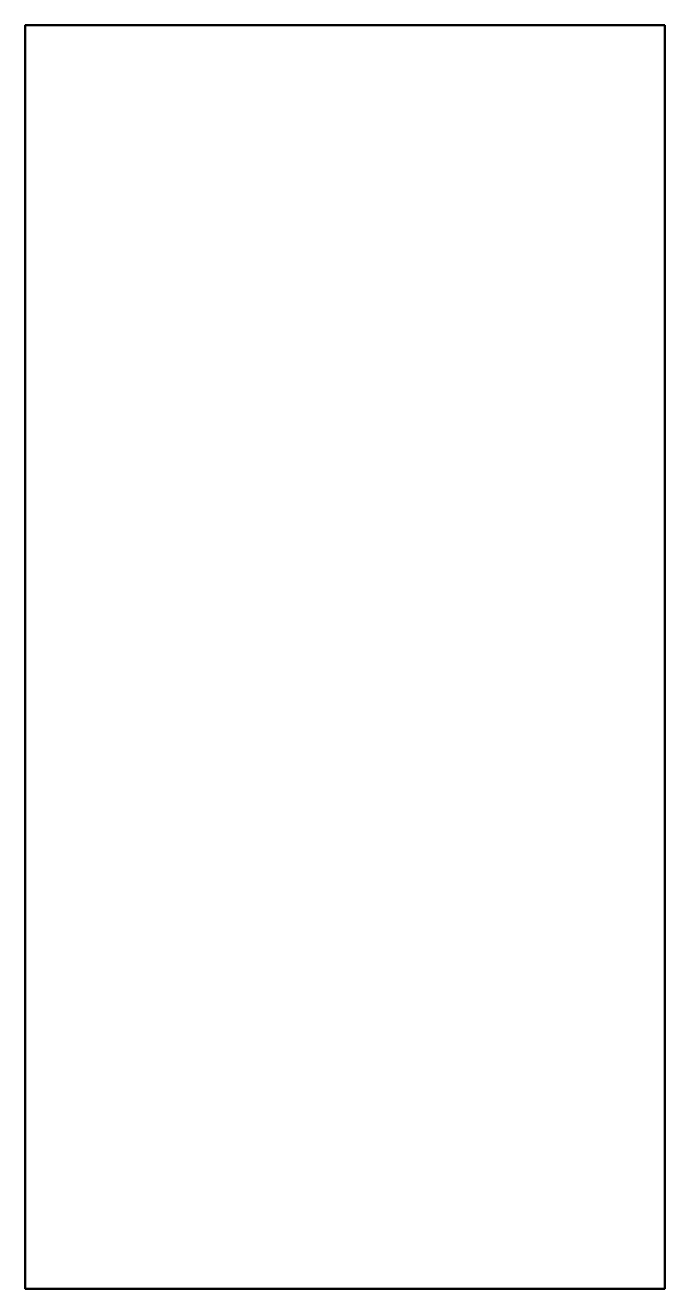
# Model space of a CAD drawing. Header units: millimetres. Extents: x 0 to 1000, y 0 to 1975.
import ezdxf

# ---------------------------------------------------------------- set-up
doc = ezdxf.new("R2010")
doc.units = ezdxf.units.MM
doc.layers.add('IV_OUTER_PROFILE', color=7, linetype='Continuous', lineweight=50)

msp = doc.modelspace()

# ---------------------------------------------------------------- linework, layer by layer
at = {"layer": 'IV_OUTER_PROFILE', "flags": 128}
msp.add_lwpolyline([(1000, 1975), (0, 1975), (0, 0), (1000, 0)], close=True, dxfattribs=at)

doc.saveas('drawing.dxf')
